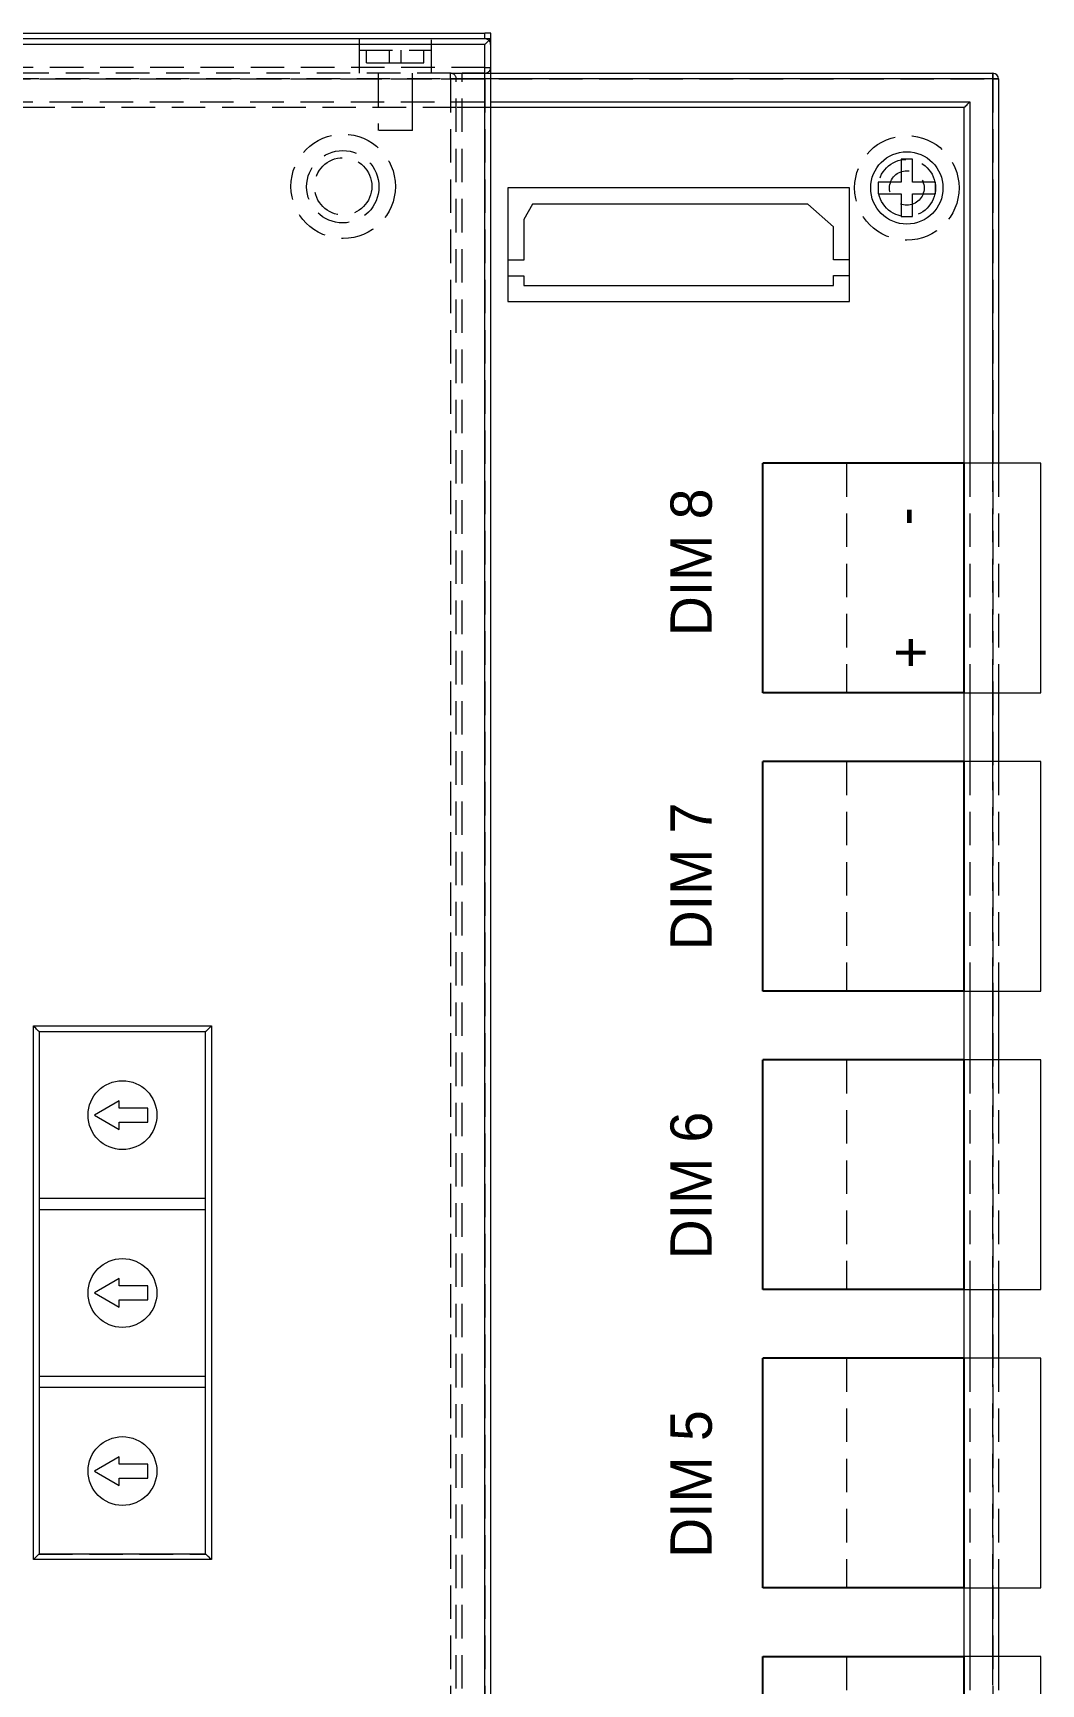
# Model space of a CAD drawing. Header units: millimetres. Extents: x 1282755 to 1285234, y -1758265 to -1757672.
# Drawn here: x 1284783.81 to 1284791.34, y -1758067.97 to -1758055.64 of the extents above; entities that cross this region are included whole.
import ezdxf

# ---------------------------------------------------------------- set-up
doc = ezdxf.new("R2010")
doc.units = ezdxf.units.MM
doc.linetypes.add('HIDDEN', pattern=[0.375, 0.25, -0.125])
doc.layers.add('0-10결선', color=50, linetype='Continuous')
doc.styles.add('새굴림', font='NGULIM.TTF')

msp = doc.modelspace()

# ---------------------------------------------------------------- linework, layer by layer
at = {"color": 7, "linetype": 'Continuous', "lineweight": 15}
for p, q in [((1284787.23, -1758055.684), (1284776.434, -1758055.684)), ((1284776.476, -1758055.641), (1284787.187, -1758055.641)), ((1284787.187, -1758055.684), (1284776.476, -1758055.684)), ((1284787.187, -1758055.684), (1284787.187, -1758055.641)), ((1284787.23, -1758055.641), (1284787.187, -1758055.641)), ((1284787.23, -1758055.684), (1284787.23, -1758055.641)), ((1284787.23, -1758088.93), (1284787.23, -1758055.684)), ((1284787.187, -1758055.727), (1284776.476, -1758055.727)), ((1284787.187, -1758088.887), (1284787.187, -1758055.727)), ((1284787.23, -1758088.887), (1284787.23, -1758055.727)), ((1284787.23, -1758055.941), (1284790.981, -1758055.941)), ((1284790.981, -1758055.941), (1284790.981, -1758055.984)), ((1284790.981, -1758055.984), (1284791.024, -1758055.984)), ((1284791.024, -1758055.984), (1284791.024, -1758058.854)), ((1284790.767, -1758056.198), (1284787.23, -1758056.198)), ((1284790.767, -1758058.854), (1284790.767, -1758056.198)), ((1284790.382, -1758056.584), (1284790.296, -1758056.584)), ((1284790.296, -1758056.584), (1284790.296, -1758056.755)), ((1284790.382, -1758056.755), (1284790.382, -1758056.584)), ((1284787.357, -1758056.798), (1284787.357, -1758057.338)), ((1284789.91, -1758056.798), (1284787.357, -1758056.798)), ((1284789.91, -1758057.336), (1284789.91, -1758056.798)), ((1284790.296, -1758056.755), (1284790.125, -1758056.755)), ((1284790.125, -1758056.755), (1284790.125, -1758056.841)), ((1284790.553, -1758056.755), (1284790.382, -1758056.755)), ((1284790.553, -1758056.841), (1284790.553, -1758056.755)), ((1284787.543, -1758056.918), (1284787.477, -1758057.033)), ((1284789.599, -1758056.918), (1284787.543, -1758056.918)), ((1284789.79, -1758057.089), (1284789.599, -1758056.918)), ((1284790.125, -1758056.841), (1284790.296, -1758056.841)), ((1284790.296, -1758056.841), (1284790.296, -1758057.012)), ((1284790.382, -1758057.012), (1284790.382, -1758056.841)), ((1284790.382, -1758056.841), (1284790.553, -1758056.841)), ((1284787.477, -1758057.033), (1284787.477, -1758057.338)), ((1284790.296, -1758057.012), (1284790.382, -1758057.012)), ((1284789.79, -1758057.336), (1284789.79, -1758057.089)), ((1284787.477, -1758057.338), (1284787.357, -1758057.338)), ((1284787.357, -1758057.338), (1284787.357, -1758057.454)), ((1284789.91, -1758057.336), (1284789.79, -1758057.336)), ((1284789.91, -1758057.453), (1284789.91, -1758057.336)), ((1284787.357, -1758057.454), (1284787.357, -1758057.646)), ((1284787.357, -1758057.454), (1284787.477, -1758057.454)), ((1284787.477, -1758057.454), (1284787.477, -1758057.526)), ((1284787.477, -1758057.526), (1284789.79, -1758057.526)), ((1284789.79, -1758057.526), (1284789.79, -1758057.453)), ((1284789.79, -1758057.453), (1284789.91, -1758057.453)), ((1284789.91, -1758057.646), (1284789.91, -1758057.453)), ((1284787.357, -1758057.646), (1284789.91, -1758057.646)), ((1284791.341, -1758058.854), (1284789.264, -1758058.854)), ((1284789.264, -1758058.854), (1284789.264, -1758060.568)), ((1284791.341, -1758060.568), (1284791.341, -1758058.854)), ((1284789.264, -1758060.568), (1284791.341, -1758060.568)), ((1284790.767, -1758061.082), (1284790.767, -1758060.568)), ((1284791.024, -1758060.568), (1284791.024, -1758061.082)), ((1284789.264, -1758061.082), (1284789.264, -1758062.796)), ((1284791.341, -1758061.082), (1284789.264, -1758061.082)), ((1284791.341, -1758062.796), (1284791.341, -1758061.082)), ((1284789.264, -1758062.796), (1284791.341, -1758062.796)), ((1284790.767, -1758063.31), (1284790.767, -1758062.796)), ((1284791.024, -1758062.796), (1284791.024, -1758063.31)), ((1284783.815, -1758063.056), (1284785.143, -1758063.056)), ((1284783.815, -1758067.041), (1284783.815, -1758063.056)), ((1284785.1, -1758063.099), (1284783.857, -1758063.099)), ((1284783.857, -1758063.099), (1284783.857, -1758066.998)), ((1284785.1, -1758063.101), (1284783.857, -1758063.101)), ((1284785.1, -1758066.998), (1284785.1, -1758063.099)), ((1284785.143, -1758063.056), (1284785.143, -1758067.041)), ((1284791.341, -1758063.31), (1284789.264, -1758063.31)), ((1284789.264, -1758063.31), (1284789.264, -1758065.024)), ((1284791.341, -1758065.024), (1284791.341, -1758063.31)), ((1284784.455, -1758063.615), (1284784.269, -1758063.722)), ((1284784.269, -1758063.722), (1284784.455, -1758063.829)), ((1284784.455, -1758063.67), (1284784.455, -1758063.615)), ((1284784.669, -1758063.67), (1284784.455, -1758063.67)), ((1284784.669, -1758063.774), (1284784.669, -1758063.67)), ((1284784.455, -1758063.829), (1284784.455, -1758063.774)), ((1284784.455, -1758063.774), (1284784.669, -1758063.774)), ((1284783.857, -1758064.343), (1284785.1, -1758064.343)), ((1284785.1, -1758064.429), (1284783.857, -1758064.429)), ((1284784.455, -1758064.943), (1284784.269, -1758065.05)), ((1284784.455, -1758064.998), (1284784.455, -1758064.943)), ((1284784.269, -1758065.05), (1284784.455, -1758065.157)), ((1284784.669, -1758064.998), (1284784.455, -1758064.998)), ((1284784.669, -1758065.102), (1284784.669, -1758064.998)), ((1284789.264, -1758065.024), (1284791.341, -1758065.024)), ((1284790.767, -1758065.538), (1284790.767, -1758065.024)), ((1284791.024, -1758065.024), (1284791.024, -1758065.538)), ((1284784.455, -1758065.157), (1284784.455, -1758065.102)), ((1284784.455, -1758065.102), (1284784.669, -1758065.102)), ((1284789.264, -1758065.538), (1284789.264, -1758067.251)), ((1284791.341, -1758065.538), (1284789.264, -1758065.538)), ((1284791.341, -1758067.251), (1284791.341, -1758065.538)), ((1284783.857, -1758065.671), (1284785.1, -1758065.671)), ((1284785.1, -1758065.757), (1284783.857, -1758065.757)), ((1284784.455, -1758066.273), (1284784.269, -1758066.38)), ((1284784.455, -1758066.329), (1284784.455, -1758066.273)), ((1284784.269, -1758066.38), (1284784.455, -1758066.487)), ((1284784.669, -1758066.329), (1284784.455, -1758066.329)), ((1284784.455, -1758066.487), (1284784.455, -1758066.432)), ((1284784.455, -1758066.432), (1284784.669, -1758066.432)), ((1284784.669, -1758066.432), (1284784.669, -1758066.329)), ((1284785.143, -1758067.041), (1284783.815, -1758067.041)), ((1284783.857, -1758066.998), (1284785.1, -1758066.998)), ((1284789.264, -1758067.251), (1284791.341, -1758067.251)), ((1284790.767, -1758067.766), (1284790.767, -1758067.251)), ((1284791.024, -1758067.251), (1284791.024, -1758067.766)), ((1284789.264, -1758067.766), (1284789.264, -1758069.479)), ((1284791.341, -1758067.766), (1284789.264, -1758067.766)), ((1284791.341, -1758069.479), (1284791.341, -1758067.766))]:
    msp.add_line(p, q, dxfattribs=at)
at = {"color": 7, "linetype": 'HIDDEN', "lineweight": 0}
for p, q in [((1284786.247, -1758055.684), (1284786.247, -1758055.941)), ((1284786.787, -1758055.941), (1284786.787, -1758055.684)), ((1284786.247, -1758055.77), (1284786.787, -1758055.77)), ((1284786.247, -1758055.77), (1284786.247, -1758055.941)), ((1284786.303, -1758055.864), (1284786.303, -1758055.77)), ((1284786.474, -1758055.864), (1284786.474, -1758055.77)), ((1284786.56, -1758055.864), (1284786.56, -1758055.77)), ((1284786.731, -1758055.864), (1284786.731, -1758055.77)), ((1284786.787, -1758055.941), (1284786.787, -1758055.77)), ((1284787.187, -1758055.898), (1284776.476, -1758055.898)), ((1284786.93, -1758055.941), (1284776.734, -1758055.941)), ((1284786.303, -1758055.864), (1284786.474, -1758055.864)), ((1284786.389, -1758055.941), (1284786.389, -1758056.369)), ((1284786.389, -1758055.941), (1284786.389, -1758056.198)), ((1284786.474, -1758055.864), (1284786.56, -1758055.864)), ((1284786.56, -1758055.864), (1284786.731, -1758055.864)), ((1284786.646, -1758056.369), (1284786.646, -1758055.941)), ((1284786.646, -1758056.198), (1284786.646, -1758055.941)), ((1284786.93, -1758055.984), (1284786.93, -1758055.941)), ((1284786.93, -1758055.941), (1284787.016, -1758055.941)), ((1284787.016, -1758055.984), (1284787.016, -1758055.941)), ((1284787.187, -1758055.941), (1284787.016, -1758055.941)), ((1284787.016, -1758055.941), (1284787.23, -1758055.941)), ((1284787.187, -1758055.941), (1284787.187, -1758055.898)), ((1284787.187, -1758055.898), (1284787.23, -1758055.898)), ((1284787.187, -1758055.984), (1284787.187, -1758055.941)), ((1284790.981, -1758055.984), (1284790.981, -1758055.941)), ((1284773.416, -1758055.984), (1284790.981, -1758055.984)), ((1284787.23, -1758055.984), (1284776.434, -1758055.984)), ((1284776.734, -1758055.984), (1284786.93, -1758055.984)), ((1284786.973, -1758055.984), (1284786.93, -1758055.984)), ((1284786.93, -1758055.984), (1284786.93, -1758088.63)), ((1284786.973, -1758088.63), (1284786.973, -1758055.984)), ((1284787.016, -1758055.984), (1284786.973, -1758055.984)), ((1284787.016, -1758088.63), (1284787.016, -1758055.984)), ((1284787.016, -1758055.984), (1284787.187, -1758055.984)), ((1284787.23, -1758055.984), (1284787.187, -1758055.984)), ((1284787.187, -1758055.984), (1284787.187, -1758088.63)), ((1284791.024, -1758055.984), (1284790.981, -1758055.984)), ((1284790.981, -1758055.984), (1284790.981, -1758088.63)), ((1284776.434, -1758056.155), (1284787.23, -1758056.155)), ((1284786.973, -1758056.198), (1284776.691, -1758056.198)), ((1284787.23, -1758056.198), (1284786.973, -1758056.198)), ((1284786.646, -1758056.369), (1284786.389, -1758056.369)), ((1284789.888, -1758058.854), (1284789.888, -1758060.568)), ((1284790.767, -1758060.568), (1284790.767, -1758058.854)), ((1284790.81, -1758058.854), (1284790.81, -1758060.568)), ((1284790.981, -1758060.568), (1284790.981, -1758058.854)), ((1284791.024, -1758058.854), (1284791.024, -1758060.568)), ((1284789.888, -1758061.082), (1284789.888, -1758062.796)), ((1284790.767, -1758062.796), (1284790.767, -1758061.082)), ((1284790.81, -1758061.082), (1284790.81, -1758062.796)), ((1284790.981, -1758062.796), (1284790.981, -1758061.082)), ((1284791.024, -1758061.082), (1284791.024, -1758062.796)), ((1284789.888, -1758063.31), (1284789.888, -1758065.024)), ((1284790.767, -1758065.024), (1284790.767, -1758063.31)), ((1284790.81, -1758063.31), (1284790.81, -1758065.024)), ((1284790.981, -1758065.024), (1284790.981, -1758063.31)), ((1284791.024, -1758063.31), (1284791.024, -1758065.024)), ((1284789.888, -1758065.538), (1284789.888, -1758067.251)), ((1284790.767, -1758067.251), (1284790.767, -1758065.538)), ((1284790.81, -1758065.538), (1284790.81, -1758067.251)), ((1284790.981, -1758067.251), (1284790.981, -1758065.538)), ((1284791.024, -1758065.538), (1284791.024, -1758067.251)), ((1284783.857, -1758066.998), (1284783.857, -1758067)), ((1284783.857, -1758067), (1284785.1, -1758067)), ((1284785.1, -1758067), (1284785.1, -1758066.998)), ((1284789.888, -1758067.766), (1284789.888, -1758069.479)), ((1284790.767, -1758069.479), (1284790.767, -1758067.766)), ((1284790.81, -1758067.766), (1284790.81, -1758069.479)), ((1284790.981, -1758069.479), (1284790.981, -1758067.766)), ((1284791.024, -1758067.766), (1284791.024, -1758069.479))]:
    msp.add_line(p, q, dxfattribs=at)
at = {"color": 8, "linetype": 'Continuous', "lineweight": 15}
for p, q in [((1284790.981, -1758055.984), (1284787.23, -1758055.984)), ((1284790.981, -1758058.854), (1284790.981, -1758055.984)), ((1284787.23, -1758056.155), (1284790.81, -1758056.155)), ((1284790.81, -1758056.155), (1284790.81, -1758058.854)), ((1284790.81, -1758060.568), (1284790.81, -1758061.082)), ((1284790.981, -1758061.082), (1284790.981, -1758060.568)), ((1284790.81, -1758062.796), (1284790.81, -1758063.31)), ((1284790.981, -1758063.31), (1284790.981, -1758062.796)), ((1284790.81, -1758065.024), (1284790.81, -1758065.538)), ((1284790.981, -1758065.538), (1284790.981, -1758065.024)), ((1284790.81, -1758067.251), (1284790.81, -1758067.766)), ((1284790.981, -1758067.766), (1284790.981, -1758067.251))]:
    msp.add_line(p, q, dxfattribs=at)
at = {"color": 7, "linetype": 'Continuous'}
for p, q in [((1284789.264, -1758060.568), (1284789.264, -1758058.854)), ((1284790.767, -1758058.854), (1284789.264, -1758058.854)), ((1284790.767, -1758060.568), (1284790.767, -1758058.854)), ((1284790.767, -1758060.568), (1284789.264, -1758060.568)), ((1284789.264, -1758062.796), (1284789.264, -1758061.082)), ((1284790.767, -1758061.082), (1284789.264, -1758061.082)), ((1284790.767, -1758062.796), (1284790.767, -1758061.082)), ((1284790.767, -1758062.796), (1284789.264, -1758062.796)), ((1284789.264, -1758065.024), (1284789.264, -1758063.31)), ((1284790.767, -1758063.31), (1284789.264, -1758063.31)), ((1284790.767, -1758065.024), (1284790.767, -1758063.31)), ((1284790.767, -1758065.024), (1284789.264, -1758065.024)), ((1284789.264, -1758067.251), (1284789.264, -1758065.538)), ((1284790.767, -1758065.538), (1284789.264, -1758065.538)), ((1284790.767, -1758067.251), (1284790.767, -1758065.538)), ((1284790.767, -1758067.251), (1284789.264, -1758067.251)), ((1284789.264, -1758069.479), (1284789.264, -1758067.766)), ((1284789.264, -1758067.766), (1284790.767, -1758067.766)), ((1284790.767, -1758069.479), (1284790.767, -1758067.766))]:
    msp.add_line(p, q, dxfattribs=at)
at = {"color": 7, "linetype": 'Continuous', "lineweight": 15, "flags": 128}
for points in [[(1284787.23, -1758055.684), (1284787.229, -1758055.685), (1284787.227, -1758055.687), (1284787.223, -1758055.691), (1284787.217, -1758055.696), (1284787.211, -1758055.703), (1284787.204, -1758055.71), (1284787.196, -1758055.718), (1284787.187, -1758055.727)], [(1284790.767, -1758056.198), (1284790.768, -1758056.197), (1284790.77, -1758056.195), (1284790.774, -1758056.191), (1284790.78, -1758056.185), (1284790.786, -1758056.179), (1284790.794, -1758056.171), (1284790.802, -1758056.163), (1284790.81, -1758056.155)], [(1284783.857, -1758063.099), (1284783.857, -1758063.098), (1284783.854, -1758063.096), (1284783.85, -1758063.092), (1284783.845, -1758063.087), (1284783.838, -1758063.08), (1284783.831, -1758063.073), (1284783.823, -1758063.065), (1284783.815, -1758063.056)], [(1284785.143, -1758063.056), (1284785.134, -1758063.065), (1284785.126, -1758063.073), (1284785.119, -1758063.08), (1284785.112, -1758063.087), (1284785.107, -1758063.092), (1284785.103, -1758063.096), (1284785.101, -1758063.098), (1284785.1, -1758063.099)], [(1284783.857, -1758066.998), (1284783.857, -1758066.998), (1284783.855, -1758067), (1284783.852, -1758067.004), (1284783.847, -1758067.008), (1284783.842, -1758067.013), (1284783.836, -1758067.019), (1284783.829, -1758067.026), (1284783.822, -1758067.033), (1284783.815, -1758067.041)], [(1284785.143, -1758067.041), (1284785.134, -1758067.032), (1284785.126, -1758067.024), (1284785.119, -1758067.017), (1284785.112, -1758067.01), (1284785.107, -1758067.005), (1284785.103, -1758067.001), (1284785.101, -1758066.999), (1284785.1, -1758066.998)]]:
    msp.add_lwpolyline(points, dxfattribs=at)
at = {"color": 7, "linetype": 'HIDDEN', "lineweight": 0}
for centre, radius in [((1284786.128, -1758056.786), 0.39), ((1284790.339, -1758056.798), 0.39), ((1284786.125, -1758056.789), 0.27), ((1284786.128, -1758056.786), 0.214), ((1284790.339, -1758056.798), 0.214), ((1284790.339, -1758056.798), 0.129)]:
    msp.add_circle(centre, radius, dxfattribs=at)
at = {"color": 7, "linetype": 'Continuous', "lineweight": 15}
for centre, radius in [((1284790.339, -1758056.798), 0.27), ((1284784.479, -1758063.722), 0.257), ((1284784.479, -1758065.05), 0.257), ((1284784.479, -1758066.38), 0.257)]:
    msp.add_circle(centre, radius, dxfattribs=at)
at = {"color": 7, "linetype": 'HIDDEN', "lineweight": 0}
for centre, start, end in [((1284787.187, -1758055.727), 0, 90), ((1284786.93, -1758055.984), 0, 90), ((1284787.187, -1758055.898), 270, 0)]:
    msp.add_arc(centre, 0.0428, start, end, dxfattribs=at)
at = {"color": 7, "linetype": 'Continuous', "lineweight": 15}
msp.add_arc((1284790.981, -1758055.984), 0.0428, 0, 90, dxfattribs=at)

# ---------------------------------------------------------------- texts
at = {"layer": '0-10결선', "style": '새굴림'}
for s, height, p in [('DIM 8', 0.3091, (1284788.882, -1758060.145)), ('-', 0.309, (1284790.476, -1758059.319)), ('+', 0.309, (1284790.518, -1758060.388)), ('DIM 7', 0.3091, (1284788.882, -1758062.491)), ('DIM 6', 0.3091, (1284788.882, -1758064.799)), ('DIM 5', 0.3091, (1284788.882, -1758067.028))]:
    msp.add_text(s, height=height, rotation=90, dxfattribs=at).set_placement(p)

doc.saveas('drawing.dxf')
